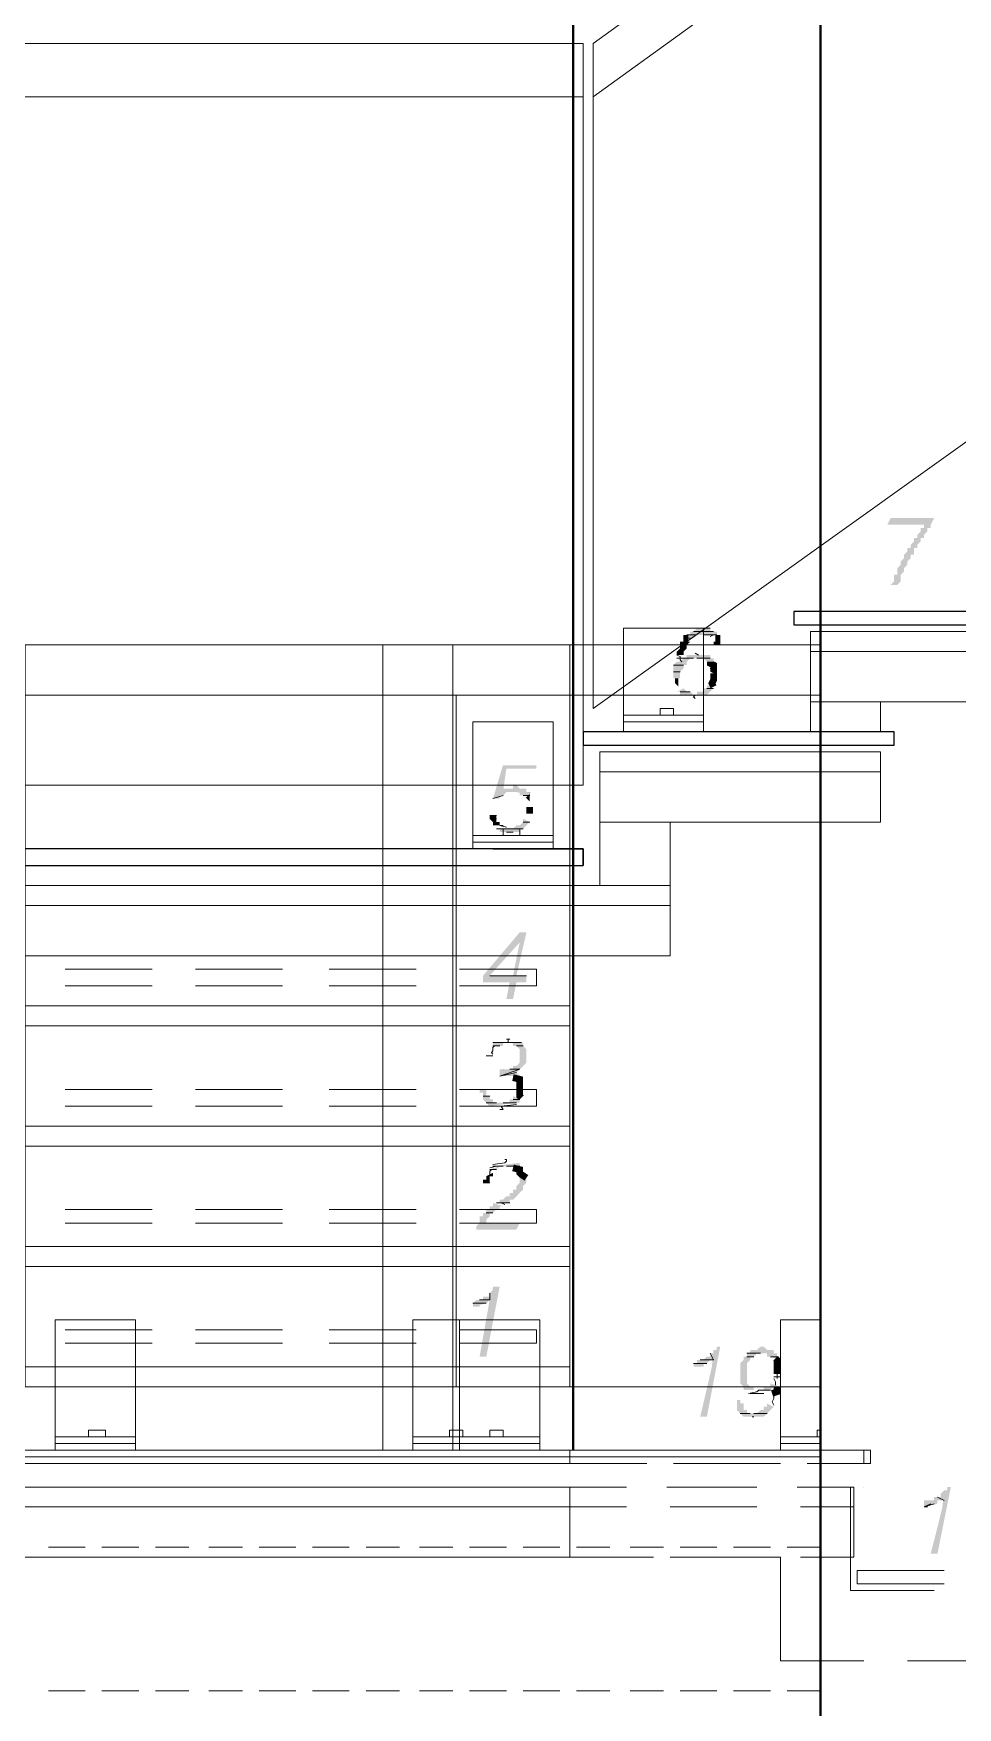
# Model space of a CAD drawing. Header units: millimetres. Extents: x 182 to 575, y -105 to 95.
# Drawn here: x 276.559 to 277.875, y 76.682 to 79.068 of the extents above; entities that cross this region are included whole.
import ezdxf

# ---------------------------------------------------------------- set-up
doc = ezdxf.new("R2010")
doc.units = ezdxf.units.MM
doc.header["$MEASUREMENT"] = 0
doc.layers.add('PDF_Geometry', color=7, linetype='Continuous')
doc.layers.add('PDF_Solid Fills', color=7, linetype='Continuous')

msp = doc.modelspace()

# ---------------------------------------------------------------- hatches: boundary and pattern name
at = {"layer": 'PDF_Solid Fills', "transparency": 33554559}
h = msp.add_hatch(color=256, dxfattribs=at)
h.paths.add_polyline_path([(276.6627, 79.0151), (276.6527, 79.0151), (276.6627, 79.0151)], flags=0)
h.paths.add_polyline_path([(276.6527, 79.0151), (276.6627, 79.0151), (276.6527, 79.0151)], flags=0)
h.paths.add_polyline_path([(276.6652, 79.0151), (276.6502, 79.0151), (276.6652, 79.0151)], flags=0)
h.paths.add_polyline_path([(276.6502, 79.0151), (276.6652, 79.0151), (276.6502, 79.0151)], flags=0)
h.paths.add_polyline_path([(276.6677, 79.0126), (276.6477, 79.0126), (276.6677, 79.0126)], flags=0)
h = msp.add_hatch(color=256, dxfattribs=at)
h.paths.add_polyline_path([(276.7227, 79.0151), (276.7327, 79.0151), (276.7227, 79.0151)], flags=0)
h.paths.add_polyline_path([(276.7352, 79.0151), (276.7202, 79.0151), (276.7352, 79.0151)], flags=0)
h.paths.add_polyline_path([(276.7377, 79.0126), (276.7177, 79.0126), (276.7377, 79.0126)], flags=0)
h = msp.add_hatch(color=256, dxfattribs=at)
h.paths.add_polyline_path([(276.7752, 79.0176), (276.7727, 79.0176), (276.7752, 79.0176)], flags=0)
h.paths.add_polyline_path([(276.7802, 79.0151), (276.7677, 79.0151), (276.7802, 79.0151)], flags=0)
h.paths.add_polyline_path([(276.7677, 79.0151), (276.7802, 79.0151), (276.7677, 79.0151)], flags=0)
h.paths.add_polyline_path([(276.7852, 79.0126), (276.7627, 79.0126), (276.7852, 79.0126)], flags=0)
h.paths.add_polyline_path([(276.7627, 79.0126), (276.7852, 79.0126), (276.7627, 79.0126)], flags=0)
h = msp.add_hatch(color=256, dxfattribs=at)
h.paths.add_polyline_path([(276.6677, 79.0051), (276.6752, 79.0051), (276.6677, 79.0051)], flags=0)
h.paths.add_polyline_path([(276.6752, 79.0001), (276.6702, 79.0001), (276.6752, 79.0001)], flags=0)
h.paths.add_polyline_path([(276.6702, 78.9976), (276.6752, 78.9976), (276.6702, 78.9976)], flags=0)
h.paths.add_polyline_path([(276.6752, 78.9976), (276.6702, 78.9976), (276.6752, 78.9976)], flags=0)
h.paths.add_polyline_path([(276.6702, 78.9951), (276.6752, 78.9951), (276.6702, 78.9951)], flags=0)
h.paths.add_polyline_path([(276.6677, 78.9901), (276.6727, 78.9901), (276.6677, 78.9901)], flags=0)
h.paths.add_polyline_path([(276.6727, 78.9876), (276.6677, 78.9876), (276.6727, 78.9876)], flags=0)
h = msp.add_hatch(color=256, dxfattribs=at)
h.paths.add_polyline_path([(276.7377, 79.0051), (276.7452, 79.0051), (276.7377, 79.0051)], flags=0)
h.paths.add_polyline_path([(276.7452, 79.0001), (276.7402, 79.0001), (276.7452, 79.0001)], flags=0)
h.paths.add_polyline_path([(276.7402, 78.9976), (276.7452, 78.9976), (276.7402, 78.9976)], flags=0)
h.paths.add_polyline_path([(276.7452, 78.9976), (276.7402, 78.9976), (276.7452, 78.9976)], flags=0)
h.paths.add_polyline_path([(276.7377, 78.9901), (276.7427, 78.9901), (276.7377, 78.9901)], flags=0)
h.paths.add_polyline_path([(276.7427, 78.9876), (276.7377, 78.9876), (276.7427, 78.9876)], flags=0)
h = msp.add_hatch(color=256, dxfattribs=at)
h.paths.add_polyline_path([(276.7827, 79.0076), (276.7902, 79.0076), (276.7827, 79.0076)], flags=0)
h.paths.add_polyline_path([(276.7902, 79.0051), (276.7852, 79.0051), (276.7902, 79.0051)], flags=0)
h.paths.add_polyline_path([(276.7852, 79.0051), (276.7902, 79.0051), (276.7852, 79.0051)], flags=0)
h.paths.add_polyline_path([(276.7852, 78.9976), (276.7927, 78.9976), (276.7852, 78.9976)], flags=0)
h.paths.add_polyline_path([(276.7852, 78.9951), (276.7902, 78.9951), (276.7852, 78.9951)], flags=0)
h.paths.add_polyline_path([(276.7902, 78.9901), (276.7852, 78.9901), (276.7902, 78.9901)], flags=0)
h.paths.add_polyline_path([(276.7852, 78.9901), (276.7902, 78.9901), (276.7852, 78.9901)], flags=0)
h.paths.add_polyline_path([(276.7827, 78.9876), (276.7877, 78.9876), (276.7827, 78.9876)], flags=0)
h = msp.add_hatch(color=256, dxfattribs=at)
h.paths.add_polyline_path([(276.6452, 78.9826), (276.6377, 78.9826), (276.6452, 78.9826)], flags=0)
h.paths.add_polyline_path([(276.6377, 78.9826), (276.6452, 78.9826), (276.6377, 78.9826)], flags=0)
h.paths.add_polyline_path([(276.6452, 78.9826), (276.6377, 78.9826), (276.6452, 78.9826)], flags=0)
h = msp.add_hatch(color=256, dxfattribs=at)
h.paths.add_polyline_path([(276.6652, 78.9851), (276.6727, 78.9851), (276.6652, 78.9851)], flags=0)
h.paths.add_polyline_path([(276.6702, 78.9826), (276.6627, 78.9826), (276.6702, 78.9826)], flags=0)
h.paths.add_polyline_path([(276.6627, 78.9826), (276.6702, 78.9826), (276.6627, 78.9826)], flags=0)
h.paths.add_polyline_path([(276.6702, 78.9826), (276.6627, 78.9826), (276.6702, 78.9826)], flags=0)
h = msp.add_hatch(color=256, dxfattribs=at)
h.paths.add_polyline_path([(276.7152, 78.9826), (276.7077, 78.9826), (276.7152, 78.9826)], flags=0)
h.paths.add_polyline_path([(276.7077, 78.9826), (276.7152, 78.9826), (276.7077, 78.9826)], flags=0)
h.paths.add_polyline_path([(276.7152, 78.9826), (276.7077, 78.9826), (276.7152, 78.9826)], flags=0)
h = msp.add_hatch(color=256, dxfattribs=at)
h.paths.add_polyline_path([(276.7352, 78.9851), (276.7427, 78.9851), (276.7352, 78.9851)], flags=0)
h.paths.add_polyline_path([(276.7402, 78.9826), (276.7327, 78.9826), (276.7402, 78.9826)], flags=0)
h.paths.add_polyline_path([(276.7327, 78.9826), (276.7402, 78.9826), (276.7327, 78.9826)], flags=0)
for points in [[(277.8278, 78.3681), (277.8278, 78.3634), (277.8231, 78.3634), (277.8231, 78.3586), (277.8183, 78.3539), (277.8183, 78.3491), (277.8135, 78.3491), (277.8135, 78.3443), (277.8088, 78.3396), (277.8088, 78.3348), (277.804, 78.3348), (277.804, 78.3301), (277.7993, 78.3253), (277.7993, 78.3205), (277.7945, 78.3158), (277.7945, 78.311), (277.7897, 78.3062), (277.7897, 78.2967), (277.785, 78.2967), (277.785, 78.2872), (277.7802, 78.2824), (277.7897, 78.2824), (277.7945, 78.2872), (277.7945, 78.2967), (277.7993, 78.3015), (277.7993, 78.3062), (277.804, 78.311), (277.804, 78.3158), (277.8088, 78.3205), (277.8088, 78.3253), (277.8135, 78.3253), (277.8135, 78.3348), (277.8183, 78.3348), (277.8183, 78.3396), (277.8231, 78.3443), (277.8231, 78.3491), (277.8278, 78.3491), (277.8278, 78.3539), (277.8326, 78.3586), (277.8326, 78.3634), (277.8373, 78.3634), (277.8373, 78.3681), (277.8421, 78.3777), (277.7802, 78.3777), (277.7754, 78.3681)], [(277.4945, 78.211), (277.4897, 78.211), (277.4897, 78.2062), (277.4993, 78.2062), (277.504, 78.211), (277.5326, 78.211), (277.5326, 78.2158), (277.5231, 78.2158), (277.5231, 78.2205), (277.504, 78.2205), (277.4993, 78.2158), (277.4945, 78.2158)], [(277.5135, 78.1777), (277.5183, 78.1729), (277.5278, 78.1729), (277.5278, 78.1777), (277.5231, 78.1777), (277.5231, 78.1824), (277.4897, 78.1824), (277.4897, 78.1777), (277.485, 78.1777), (277.4802, 78.1729), (277.4754, 78.1729), (277.4707, 78.1681), (277.4707, 78.1491), (277.4802, 78.1491), (277.4802, 78.1586), (277.485, 78.1634), (277.485, 78.1681), (277.4897, 78.1681), (277.4897, 78.1729), (277.4945, 78.1777)], [(277.4754, 78.1872), (277.4754, 78.1824), (277.485, 78.1824), (277.485, 78.1872), (277.4897, 78.192), (277.4897, 78.1967), (277.4945, 78.2015), (277.4802, 78.2015), (277.4802, 78.192)], [(277.5326, 78.1586), (277.5231, 78.1586), (277.5326, 78.1539)], [(277.2135, 77.9777), (277.2231, 77.9777), (277.2231, 77.9808), (277.2278, 77.9824), (277.2326, 77.9872), (277.2469, 77.9872), (277.2516, 77.986), (277.2516, 77.9824), (277.2659, 77.9824), (277.2659, 77.9872), (277.2612, 77.9872), (277.2612, 77.992), (277.2516, 77.992), (277.2469, 77.9967), (277.2421, 77.9967), (277.2421, 77.992), (277.2285, 77.992), (277.2326, 78.0205), (277.2754, 78.0205), (277.2754, 78.0253), (277.2278, 78.0253)], [(277.2135, 77.9443), (277.2135, 77.9396), (277.2231, 77.9396), (277.2231, 77.9443), (277.2183, 77.9443), (277.2183, 77.9539), (277.2088, 77.9539), (277.2088, 77.9491)], [(277.2421, 77.9348), (277.2231, 77.9348), (277.2231, 77.9301), (277.2516, 77.9301), (277.2516, 77.9348), (277.2564, 77.9348), (277.2659, 77.9443), (277.2564, 77.9491), (277.2564, 77.9443), (277.2516, 77.9396), (277.2469, 77.9396)], [(277.2135, 77.5443), (277.2135, 77.5491), (277.2088, 77.5491), (277.2088, 77.5539), (277.204, 77.5539), (277.204, 77.5634), (277.1945, 77.5634), (277.1945, 77.5586), (277.1993, 77.5586), (277.1993, 77.5491), (277.204, 77.5443), (277.2088, 77.5396), (277.2469, 77.5443), (277.2516, 77.5443), (277.2516, 77.5491), (277.2421, 77.5539), (277.2421, 77.5491), (277.2373, 77.5491), (277.2373, 77.5443)], [(277.2135, 77.4396), (277.2135, 77.4443), (277.204, 77.4396), (277.204, 77.4348), (277.1993, 77.4348), (277.1993, 77.4301), (277.2088, 77.4301), (277.2088, 77.4396)], [(277.2278, 77.4062), (277.2231, 77.4062), (277.2231, 77.4015), (277.2373, 77.4015), (277.2373, 77.4062), (277.2421, 77.4062), (277.2469, 77.411), (277.2516, 77.4158), (277.2564, 77.4205), (277.2564, 77.4253), (277.2612, 77.4301), (277.2612, 77.4348), (277.2516, 77.4396), (277.2516, 77.4301), (277.2469, 77.4253), (277.2469, 77.4205), (277.2421, 77.4205), (277.2421, 77.4158), (277.2373, 77.4158), (277.2373, 77.411), (277.2326, 77.411)], [(277.1897, 77.3682), (277.1897, 77.3634), (277.2469, 77.3634), (277.2516, 77.3729), (277.204, 77.3729), (277.204, 77.3777), (277.2088, 77.3824), (277.2088, 77.3872), (277.2135, 77.3872), (277.2183, 77.392), (277.2231, 77.392), (277.2231, 77.3967), (277.2278, 77.3967), (277.2135, 77.4015), (277.2135, 77.3967), (277.2088, 77.3967), (277.2088, 77.392), (277.204, 77.392), (277.204, 77.3872), (277.1993, 77.3872), (277.1993, 77.3824), (277.1945, 77.3824), (277.1945, 77.3729)], [(277.185, 77.2539), (277.1945, 77.2539), (277.1945, 77.2562), (277.204, 77.2586), (277.2088, 77.2634), (277.1945, 77.1824), (277.204, 77.1824), (277.2231, 77.2824), (277.2135, 77.2824), (277.213, 77.2772), (277.2088, 77.2729), (277.2088, 77.2681), (277.1993, 77.2681), (277.1993, 77.2634), (277.1897, 77.2634), (277.185, 77.2586)], [(277.5319, 77.192), (277.5278, 77.192), (277.5273, 77.1872), (277.5231, 77.1872), (277.5231, 77.1824), (277.5183, 77.1824), (277.5135, 77.1777), (277.504, 77.1777), (277.504, 77.1729), (277.4993, 77.1729), (277.4993, 77.1681), (277.5135, 77.1681), (277.5135, 77.1717), (277.5183, 77.1729), (277.5231, 77.1777), (277.5264, 77.1777), (277.5253, 77.1671), (277.5088, 77.0967), (277.5183, 77.0967), (277.5373, 77.1967), (277.5326, 77.1967)], [(277.6231, 77.1634), (277.6135, 77.1634), (277.6135, 77.1586), (277.6231, 77.1586)], [(277.5707, 77.0967), (277.5993, 77.0967), (277.604, 77.1015), (277.6088, 77.1062), (277.6135, 77.111), (277.604, 77.1158), (277.604, 77.111), (277.5993, 77.111), (277.5993, 77.1062), (277.5945, 77.1062), (277.5897, 77.1015), (277.5754, 77.1015), (277.5754, 77.1062), (277.5707, 77.1062), (277.5707, 77.1158), (277.5659, 77.1158), (277.5659, 77.1205), (277.5612, 77.1205), (277.5612, 77.1062), (277.5659, 77.1015)], [(277.8604, 76.992), (277.8564, 76.992), (277.8516, 76.9872), (277.8516, 76.9824), (277.8421, 76.9824), (277.8421, 76.9777), (277.8278, 76.9777), (277.8278, 76.9682), (277.8326, 76.9682), (277.8342, 76.9697), (277.8469, 76.9729), (277.8469, 76.9777), (277.8549, 76.9777), (277.8538, 76.9673), (277.8373, 76.9015), (277.8469, 76.9015), (277.8659, 76.9967), (277.8612, 76.9967)]]:
    msp.add_hatch(color=256, dxfattribs=at).paths.add_polyline_path(points)
h = msp.add_hatch(color=256, dxfattribs=at)
h.paths.add_polyline_path([(277.504, 78.1253), (277.5183, 78.1253), (277.5231, 78.1301), (277.5278, 78.1348), (277.5183, 78.1396), (277.5183, 78.1348), (277.5135, 78.1348), (277.5135, 78.1301), (277.504, 78.1301)])
h.paths.add_polyline_path([(277.4993, 78.1253), (277.4945, 78.1301), (277.4897, 78.1301), (277.485, 78.1348), (277.4754, 78.1301), (277.4802, 78.1301), (277.4802, 78.1253)])
h = msp.add_hatch(color=256, dxfattribs=at)
h.paths.add_polyline_path([(277.2516, 77.7729), (277.2421, 77.7253), (277.2088, 77.7253)])
h.paths.add_polyline_path([(277.2612, 77.7872), (277.2516, 77.7872), (277.1993, 77.7253), (277.1993, 77.7158), (277.2373, 77.7158), (277.2326, 77.692), (277.2421, 77.692), (277.2469, 77.7158), (277.2612, 77.7158), (277.2612, 77.7253), (277.2469, 77.7253)], flags=0)
h = msp.add_hatch(color=256, dxfattribs=at)
h.paths.add_polyline_path([(277.2421, 77.6289), (277.2421, 77.6253), (277.2469, 77.6253), (277.2516, 77.6205), (277.2516, 77.6015), (277.2469, 77.5967), (277.2421, 77.5967), (277.2421, 77.592), (277.2231, 77.592), (277.2231, 77.5824), (277.2421, 77.5824), (277.2564, 77.5777), (277.2516, 77.5824), (277.2469, 77.5872), (277.2516, 77.592), (277.2564, 77.5967), (277.2612, 77.6015), (277.2612, 77.6205), (277.2564, 77.6253), (277.2564, 77.6301), (277.2373, 77.6301)])
h.paths.add_polyline_path([(277.2326, 77.6301), (277.2135, 77.6301), (277.2135, 77.6253), (277.2278, 77.6253), (277.2278, 77.6289)])
h = msp.add_hatch(color=256, dxfattribs=at)
h.paths.add_polyline_path([(277.2231, 77.4539), (277.2088, 77.4491), (277.2183, 77.4491)])
h.paths.add_polyline_path([(277.2421, 77.4539), (277.2564, 77.4491), (277.2516, 77.4539), (277.2516, 77.4586), (277.2135, 77.4539), (277.2231, 77.4539)])
h = msp.add_hatch(color=256, dxfattribs=at)
h.paths.add_polyline_path([(277.5993, 77.1396), (277.5993, 77.1348), (277.6088, 77.1348), (277.6135, 77.1396), (277.6231, 77.1396), (277.6088, 77.1443), (277.6088, 77.1396)])
h.paths.add_polyline_path([(277.585, 77.1348), (277.585, 77.1396), (277.5802, 77.1396), (277.5754, 77.1443), (277.5754, 77.1729), (277.5802, 77.1777), (277.5802, 77.1824), (277.585, 77.1824), (277.5897, 77.1872), (277.604, 77.1872), (277.604, 77.1824), (277.6088, 77.1824), (277.6231, 77.1777), (277.6183, 77.1824), (277.6183, 77.1872), (277.6135, 77.1872), (277.6135, 77.192), (277.604, 77.192), (277.5993, 77.1967), (277.5945, 77.1967), (277.5897, 77.192), (277.5802, 77.192), (277.5802, 77.1872), (277.5754, 77.1872), (277.5754, 77.1824), (277.5707, 77.1824), (277.5707, 77.1777), (277.5659, 77.1729), (277.5659, 77.1443), (277.5707, 77.1396), (277.5707, 77.1348)])

# ---------------------------------------------------------------- linework, layer by layer
at = {"layer": 'PDF_Geometry', "lineweight": 40}
for points in [[(277.6802, 66.6586), (277.6802, 83.5396), (277.9326, 83.5396), (277.9326, 66.6586)], [(277.3278, 77.0491), (277.3278, 79.8301)]]:
    msp.add_lwpolyline(points, dxfattribs=at)
at = {"layer": 'PDF_Geometry', "lineweight": 13}
for points in [[(277.3564, 78.9777), (277.3564, 79.0539), (278.5421, 79.911), (278.5421, 79.8348), (277.3564, 78.9777), (277.3564, 78.1062), (278.5421, 78.9539), (278.5421, 79.8348)], [(277.3421, 79.0539), (277.3421, 78.9777), (275.9945, 78.9777), (275.9945, 79.0539)], [(275.9945, 78.9777), (277.3421, 78.9777), (277.3421, 77.9967), (275.9945, 77.9967)], [(277.3231, 78.1967), (277.3231, 78.1253), (275.9754, 78.1253), (275.9754, 78.1967)], [(277.5231, 78.1777), (277.504, 78.1777), (277.5231, 78.1777)], [(275.9754, 78.1253), (277.3231, 78.1253), (277.3231, 77.1396), (275.9754, 77.1396)], [(276.5469, 78.1253), (277.6802, 78.1253), (277.6802, 77.1396), (276.5469, 77.1396)], [(277.4993, 78.1253), (277.4802, 78.1253), (277.4993, 78.1253)], [(277.4516, 78.1062), (277.4707, 78.1062), (277.4707, 78.0967), (277.4516, 78.0967)], [(277.2278, 77.9824), (277.2135, 77.9777), (277.2278, 77.9824)], [(277.2183, 77.9539), (277.2088, 77.9539), (277.2183, 77.9539)], [(277.2373, 77.9348), (277.2183, 77.9348), (277.2373, 77.9348)], [(277.2516, 77.9348), (277.2278, 77.9348), (277.2278, 77.9253), (277.2516, 77.9253)], [(277.2421, 77.9348), (277.2564, 77.9348), (277.2421, 77.9348)], [(277.2516, 77.592), (277.2231, 77.5824), (277.2516, 77.592)], [(277.204, 77.5634), (277.1945, 77.5634), (277.204, 77.5634)], [(277.2516, 77.4539), (277.2326, 77.4539), (277.2516, 77.4539)], [(277.2088, 77.4301), (277.1993, 77.4301), (277.2088, 77.4301)], [(277.2088, 77.2729), (277.2088, 77.2634), (277.2088, 77.2729)], [(277.5231, 77.1872), (277.5278, 77.1777), (277.5231, 77.1872)], [(277.5945, 77.1348), (277.6088, 77.1348), (277.5945, 77.1348)], [(277.6231, 77.1396), (277.6135, 77.1396), (277.6231, 77.1396)], [(277.585, 77.1015), (277.604, 77.1015), (277.585, 77.1015)], [(276.6373, 77.0777), (276.6612, 77.0777), (276.6612, 77.0681), (276.6373, 77.0681)], [(277.2278, 77.0777), (277.2088, 77.0777), (277.2088, 77.0681), (277.2278, 77.0681)], [(277.4659, 76.9967), (277.5897, 76.9967)], [(277.8373, 76.9729), (277.8278, 76.9682), (277.8373, 76.9729)], [(277.8421, 76.9729), (277.8278, 76.9682), (277.8421, 76.9729)], [(277.8326, 76.9682), (277.8278, 76.9682), (277.8326, 76.9682)], [(277.8469, 76.9824), (277.8564, 76.9777), (277.8469, 76.9824)]]:
    msp.add_lwpolyline(points, close=True, dxfattribs=at)
at = {"layer": 'PDF_Geometry', "lineweight": 25}
for points in [[(278.085, 78.2443), (277.6421, 78.2443), (277.6421, 78.2253), (278.085, 78.2253)], [(277.785, 78.0729), (277.3421, 78.0729), (277.3421, 78.0539), (277.785, 78.0539)]]:
    msp.add_lwpolyline(points, close=True, dxfattribs=at)
at = {"layer": 'PDF_Geometry', "lineweight": 13}
for points in [[(277.5135, 78.0729), (277.5135, 78.2205), (277.3993, 78.2205), (277.3993, 78.0729)], [(277.485, 78.2062), (277.4945, 78.2062), (277.485, 78.2062)], [(277.504, 78.211), (277.4897, 78.211), (277.504, 78.211)], [(277.5278, 78.2158), (277.4993, 78.2158), (277.5278, 78.2158)], [(277.4993, 78.2158), (277.5278, 78.2158), (277.4993, 78.2158)], [(277.504, 78.2205), (277.5231, 78.2205), (277.504, 78.2205)], [(277.5183, 78.2205), (277.5088, 78.2205), (277.5183, 78.2205)], [(277.5326, 78.211), (277.5135, 78.211), (277.5326, 78.211)], [(277.5135, 78.211), (277.5326, 78.211), (277.5135, 78.211)], [(277.5231, 78.2086), (277.5278, 78.211), (277.5159, 78.211)], [(277.5326, 78.211), (277.5183, 78.211), (277.5326, 78.211)], [(277.5183, 78.211), (277.5326, 78.211), (277.5183, 78.211)], [(277.4826, 78.1729), (277.4802, 78.1753), (277.4802, 78.1801), (277.4754, 78.1824)], [(277.5016, 78.1848), (277.5064, 78.1824), (277.5064, 78.1824)], [(277.5373, 78.1967), (277.5278, 78.1967), (277.5373, 78.1967)], [(277.4707, 78.1681), (277.485, 78.1681), (277.4707, 78.1681)], [(277.485, 78.1681), (277.4707, 78.1681), (277.485, 78.1681)], [(277.4707, 78.1586), (277.4802, 78.1586), (277.4707, 78.1586)], [(277.4754, 78.1777), (277.485, 78.1777), (277.4754, 78.1777)], [(277.485, 78.1777), (277.4993, 78.1777), (277.485, 78.1777)], [(277.5326, 78.1681), (277.5231, 78.1681), (277.5326, 78.1681)], [(277.5231, 78.1634), (277.5326, 78.1634), (277.5231, 78.1634)], [(277.5278, 78.1348), (277.5183, 78.1348), (277.5278, 78.1348)], [(277.5183, 78.1348), (277.5278, 78.1348), (277.5183, 78.1348)], [(277.4945, 78.1301), (277.4802, 78.1301), (277.4945, 78.1301)], [(277.5088, 78.1253), (277.5016, 78.1253), (277.4992, 78.1229), (277.5016, 78.1205), (277.5016, 78.1205), (277.5016, 78.1205)], [(277.185, 77.9062), (277.185, 78.0872), (277.2992, 78.0872), (277.2992, 77.9062)], [(277.5135, 78.0967), (277.3993, 78.0967)], [(277.5135, 78.0872), (277.3993, 78.0872)], [(277.2659, 77.9824), (277.2564, 77.9824), (277.2659, 77.9824)], [(277.2564, 77.9824), (277.2659, 77.9824), (277.2564, 77.9824)], [(277.2088, 77.9491), (277.2183, 77.9491), (277.2088, 77.9491)], [(277.2564, 77.9443), (277.2659, 77.9443), (277.2564, 77.9443)], [(277.2659, 77.9443), (277.2564, 77.9443), (277.2659, 77.9443)], [(277.185, 77.9253), (277.2992, 77.9253)], [(277.2183, 77.9348), (277.2564, 77.9348), (277.2183, 77.9348)], [(277.2564, 77.9348), (277.2183, 77.9348), (277.2564, 77.9348)], [(277.2326, 77.9372), (277.2231, 77.9396), (277.2278, 77.9396)], [(277.2326, 77.9301), (277.2421, 77.9301), (277.2326, 77.9301)], [(277.2421, 77.9301), (277.2326, 77.9301), (277.2421, 77.9301)], [(277.185, 77.9158), (277.2992, 77.9158)], [(276.7278, 77.7348), (276.604, 77.7348)], [(276.9135, 77.7348), (276.7897, 77.7348)], [(277.104, 77.7348), (276.9802, 77.7348)], [(277.1659, 77.711), (277.2754, 77.711), (277.2754, 77.7348), (277.1659, 77.7348)], [(276.604, 77.711), (276.7278, 77.711)], [(276.7897, 77.711), (276.9135, 77.711)], [(276.9802, 77.711), (277.104, 77.711)], [(277.2612, 77.7253), (277.2088, 77.7253), (277.2612, 77.7253)], [(277.2373, 77.6348), (277.2326, 77.6348), (277.2373, 77.6348)], [(277.254, 77.6301), (277.235, 77.6301), (277.235, 77.6348), (277.235, 77.6348), (277.235, 77.6348)], [(277.2135, 77.611), (277.204, 77.611), (277.2135, 77.611)], [(277.2159, 77.6253), (277.2135, 77.6229), (277.2135, 77.6181), (277.2112, 77.6158), (277.2135, 77.6134)], [(277.2135, 77.6301), (277.2373, 77.6301), (277.2135, 77.6301)], [(277.2373, 77.6301), (277.2135, 77.6301), (277.2373, 77.6301)], [(277.2135, 77.6253), (277.2231, 77.6253), (277.2135, 77.6253)], [(277.2231, 77.6253), (277.2135, 77.6253), (277.2231, 77.6253)], [(277.2469, 77.6253), (277.2564, 77.6253), (277.2469, 77.6253)], [(277.2469, 77.5872), (277.2231, 77.5824), (277.2469, 77.5872)], [(277.2278, 77.592), (277.2278, 77.592), (277.2278, 77.592)], [(277.2516, 77.592), (277.2373, 77.592), (277.2516, 77.592)], [(277.2373, 77.592), (277.2516, 77.592), (277.2373, 77.592)], [(276.7278, 77.5634), (276.604, 77.5634)], [(276.9135, 77.5634), (276.7897, 77.5634)], [(277.104, 77.5634), (276.9802, 77.5634)], [(277.1659, 77.5396), (277.2754, 77.5396), (277.2754, 77.5634), (277.1659, 77.5634)], [(277.2421, 77.5824), (277.2516, 77.5824), (277.2421, 77.5824)], [(276.604, 77.5396), (276.7278, 77.5396)], [(276.7897, 77.5396), (276.9135, 77.5396)], [(276.9802, 77.5396), (277.104, 77.5396)], [(277.1993, 77.5539), (277.2088, 77.5539), (277.1993, 77.5539)], [(277.204, 77.5443), (277.2183, 77.5443), (277.204, 77.5443)], [(277.2183, 77.5443), (277.204, 77.5443), (277.2183, 77.5443)], [(277.2254, 77.5348), (277.2231, 77.5348), (277.2278, 77.5348), (277.2254, 77.5396), (277.2254, 77.5396), (277.2469, 77.542)], [(277.2278, 77.5443), (277.2278, 77.5443), (277.2278, 77.5443)], [(277.2469, 77.5443), (277.2278, 77.5443), (277.2469, 77.5443)], [(277.2278, 77.5443), (277.2469, 77.5443), (277.2278, 77.5443)], [(277.2421, 77.5491), (277.2516, 77.5491), (277.2421, 77.5491)], [(277.2516, 77.5491), (277.2421, 77.5491), (277.2516, 77.5491)], [(277.2231, 77.4539), (277.2183, 77.4539), (277.2088, 77.4515)], [(277.2112, 77.4491), (277.2088, 77.4467), (277.2088, 77.442)], [(277.2088, 77.4491), (277.2183, 77.4491), (277.2088, 77.4491)], [(277.2183, 77.4491), (277.2088, 77.4491), (277.2183, 77.4491)], [(277.2302, 77.4634), (277.2326, 77.4634), (277.2326, 77.461), (277.2302, 77.4586), (277.2302, 77.4586), (277.2135, 77.4562)], [(277.2278, 77.4539), (277.2135, 77.4539), (277.2278, 77.4539)], [(277.2183, 77.4015), (277.2373, 77.4015), (277.2183, 77.4015)], [(277.2302, 77.4015), (277.2254, 77.4015), (277.2302, 77.3991)], [(276.7278, 77.392), (276.604, 77.392)], [(276.604, 77.3729), (276.7278, 77.3729)], [(276.9135, 77.392), (276.7897, 77.392)], [(276.7897, 77.3729), (276.9135, 77.3729)], [(277.104, 77.392), (276.9802, 77.392)], [(276.9802, 77.3729), (277.104, 77.3729)], [(277.1659, 77.3729), (277.2754, 77.3729), (277.2754, 77.392), (277.1659, 77.392)], [(277.2135, 77.3872), (277.204, 77.3872), (277.2135, 77.3872)], [(277.2516, 77.3729), (277.204, 77.3729), (277.2516, 77.3729)], [(277.204, 77.2586), (277.185, 77.2586), (277.204, 77.2586)], [(277.1945, 77.2634), (277.2088, 77.2634), (277.1945, 77.2634)], [(277.2088, 77.2634), (277.1945, 77.2634), (277.2088, 77.2634)], [(276.704, 77.0491), (276.704, 77.2348), (276.5897, 77.2348), (276.5897, 77.0491)], [(277.1659, 77.0491), (277.1659, 77.2348), (277.2802, 77.2348), (277.2802, 77.0491)], [(277.6802, 77.2348), (277.6231, 77.2348), (277.6231, 77.0491), (277.4993, 77.0491)], [(276.7278, 77.2205), (276.604, 77.2205)], [(276.9135, 77.2205), (276.7897, 77.2205)], [(277.104, 77.2205), (276.9802, 77.2205)], [(277.1659, 77.2015), (277.2754, 77.2015), (277.2754, 77.2205), (277.1659, 77.2205)], [(276.604, 77.2015), (276.7278, 77.2015)], [(276.7897, 77.2015), (276.9135, 77.2015)], [(276.9802, 77.2015), (277.104, 77.2015)], [(277.5897, 77.1872), (277.5754, 77.1872), (277.5897, 77.1872)], [(277.5754, 77.1872), (277.5945, 77.1872), (277.5754, 77.1872)], [(277.5945, 77.1872), (277.5754, 77.1872), (277.5945, 77.1872)], [(277.585, 77.1824), (277.5754, 77.1824), (277.585, 77.1824)], [(277.6183, 77.1824), (277.6088, 77.1824), (277.6183, 77.1824)], [(277.6088, 77.1824), (277.6183, 77.1824), (277.6088, 77.1824)], [(277.5183, 77.1729), (277.4993, 77.1729), (277.5183, 77.1729)], [(277.5088, 77.1777), (277.5278, 77.1777), (277.5088, 77.1777)], [(277.6135, 77.1634), (277.6231, 77.1634), (277.6135, 77.1634)], [(277.6231, 77.1586), (277.6135, 77.1586), (277.6231, 77.1586)], [(277.6183, 77.1586), (277.6183, 77.1562), (277.6183, 77.1515)], [(277.6016, 77.1348), (277.5921, 77.1348), (277.5897, 77.1324), (277.5778, 77.1301)], [(277.604, 77.1396), (277.6135, 77.1396), (277.604, 77.1396)], [(277.6135, 77.1396), (277.604, 77.1396), (277.6135, 77.1396)], [(277.6135, 77.1539), (277.6231, 77.1539), (277.6135, 77.1539)], [(277.6135, 77.1515), (277.6159, 77.1467), (277.6159, 77.142)], [(277.6135, 77.1348), (277.6231, 77.1348), (277.6135, 77.1348)], [(277.6231, 77.1348), (277.6135, 77.1348), (277.6231, 77.1348)], [(277.5802, 77.1301), (277.5993, 77.1301), (277.5802, 77.1301)], [(277.5993, 77.1301), (277.5802, 77.1301), (277.5993, 77.1301)], [(277.6207, 77.1301), (277.6135, 77.1277), (277.6135, 77.1229), (277.6112, 77.1181), (277.6135, 77.1134)], [(277.5659, 77.1015), (277.5802, 77.1015), (277.5659, 77.1015)], [(277.5802, 77.1015), (277.5659, 77.1015), (277.5802, 77.1015)], [(277.5826, 77.0967), (277.585, 77.0967), (277.585, 77.0967), (277.585, 77.0967)], [(276.704, 77.0681), (276.5897, 77.0681)], [(276.704, 77.0586), (276.5897, 77.0586)], [(277.1659, 77.0681), (277.2802, 77.0681)], [(277.1659, 77.0586), (277.2802, 77.0586)], [(277.6802, 77.0777), (277.6754, 77.0777), (277.6754, 77.0681), (277.6802, 77.0681), (277.6231, 77.0681)], [(277.6802, 77.0586), (277.6231, 77.0586)], [(277.6802, 77.0491), (272.985, 77.0491)], [(276.685, 77.0491), (276.5612, 77.0491)], [(276.8707, 77.0491), (276.7469, 77.0491)], [(277.0612, 77.0491), (276.9326, 77.0491)], [(277.2469, 77.0491), (277.1231, 77.0491)], [(277.4326, 77.0491), (277.3088, 77.0491)], [(277.4088, 77.0301), (277.3231, 77.0301), (277.3231, 77.0491), (277.4088, 77.0491)], [(277.4707, 77.0491), (277.5945, 77.0491)], [(277.6612, 77.0491), (277.7421, 77.0491), (277.7421, 77.0301), (277.6612, 77.0301)], [(277.685, 77.0301), (277.7516, 77.0301), (277.7516, 77.0491), (277.685, 77.0491)], [(276.5612, 77.0301), (276.685, 77.0301)], [(276.7469, 77.0301), (276.8707, 77.0301)], [(276.9326, 77.0301), (277.0612, 77.0301)], [(277.1231, 77.0301), (277.2469, 77.0301)], [(277.3088, 77.0301), (277.4326, 77.0301)], [(277.5945, 77.0301), (277.4707, 77.0301)], [(277.4993, 77.0301), (277.6231, 77.0301)], [(277.404, 76.9682), (277.3231, 76.9682), (277.3231, 76.9967), (277.404, 76.9967), (277.3231, 76.9967), (277.3231, 76.8967), (277.404, 76.8967)], [(277.4421, 76.8967), (277.3231, 76.8967), (277.3231, 76.9967), (277.3993, 76.9967)], [(277.4612, 76.9967), (277.585, 76.9967)], [(277.6469, 76.9967), (277.7231, 76.9967), (277.7231, 76.8967), (277.7231, 76.9682)], [(277.6516, 76.8967), (277.7278, 76.8967), (277.7278, 76.9967), (277.6516, 76.9967), (277.7278, 76.9967), (277.7278, 76.9682), (277.6516, 76.9682)], [(277.8421, 76.8491), (277.7231, 76.8491), (277.7231, 76.9967)], [(277.7421, 76.9967), (277.7421, 76.9967)], [(277.3231, 76.9682), (277.3231, 76.8967)], [(277.4659, 76.9682), (277.5897, 76.9682)], [(276.6326, 76.911), (276.5802, 76.911)], [(276.7088, 76.911), (276.6564, 76.911)], [(276.7802, 76.911), (276.7326, 76.911)], [(276.8564, 76.911), (276.8088, 76.911)], [(276.9326, 76.911), (276.8802, 76.911)], [(277.0088, 76.911), (276.9564, 76.911)], [(277.0802, 76.911), (277.0326, 76.911)], [(277.1564, 76.911), (277.1088, 76.911)], [(277.2326, 76.911), (277.1802, 76.911)], [(277.3088, 76.911), (277.2564, 76.911)], [(277.3802, 76.911), (277.3326, 76.911)], [(277.4564, 76.911), (277.4088, 76.911)], [(277.4659, 76.8967), (277.5897, 76.8967)], [(277.5326, 76.911), (277.4802, 76.911)], [(277.504, 76.8967), (277.6231, 76.8967), (277.6231, 76.7491), (277.7421, 76.7491)], [(277.6088, 76.911), (277.5564, 76.911)], [(277.6802, 76.911), (277.6326, 76.911)], [(277.8564, 76.8586), (277.7326, 76.8586), (277.7326, 76.8777), (277.8564, 76.8777)], [(277.804, 76.7491), (277.9231, 76.7491), (277.9231, 76.5777), (278.0421, 76.5777)], [(276.6326, 76.7062), (276.5802, 76.7062)], [(276.7088, 76.7062), (276.6564, 76.7062)], [(276.7802, 76.7062), (276.7326, 76.7062)], [(276.8564, 76.7062), (276.8088, 76.7062)], [(276.9326, 76.7062), (276.8802, 76.7062)], [(277.0088, 76.7062), (276.9564, 76.7062)], [(277.0802, 76.7062), (277.0326, 76.7062)], [(277.1564, 76.7062), (277.1088, 76.7062)], [(277.2326, 76.7062), (277.1802, 76.7062)], [(277.3088, 76.7062), (277.2564, 76.7062)], [(277.3802, 76.7062), (277.3326, 76.7062)], [(277.4564, 76.7062), (277.4088, 76.7062)], [(277.5326, 76.7062), (277.4802, 76.7062)], [(277.6088, 76.7062), (277.5564, 76.7062)], [(277.6802, 76.7062), (277.6326, 76.7062)]]:
    msp.add_lwpolyline(points, dxfattribs=at)
at = {"layer": 'PDF_Geometry', "lineweight": 13, "const_width": 0.00952}
for points in [[(277.4921, 78.2062), (277.4897, 78.2062), (277.4897, 78.2015)], [(277.5302, 78.2062), (277.5326, 78.2062), (277.5326, 78.2015), (277.5326, 78.1967)], [(277.5231, 78.1729), (277.5231, 78.1705), (277.5278, 78.1681), (277.5278, 78.1634), (277.5278, 78.1586)], [(277.5278, 78.1562), (277.5278, 78.1515), (277.5278, 78.1467), (277.5254, 78.142), (277.5278, 78.1372)], [(277.2421, 77.5801), (277.2516, 77.5777), (277.2516, 77.5729), (277.2516, 77.5681), (277.2516, 77.5634), (277.2516, 77.5586), (277.2516, 77.5539), (277.254, 77.5515)], [(277.2421, 77.4515), (277.2516, 77.4491), (277.2516, 77.4443), (277.254, 77.442), (277.2612, 77.4372)], [(277.6159, 77.1801), (277.6183, 77.1777), (277.6183, 77.1729), (277.6183, 77.1681), (277.6183, 77.1634)], [(277.6183, 77.1396), (277.6183, 77.1372), (277.6183, 77.1324), (277.6112, 77.1301)]]:
    msp.add_lwpolyline(points, dxfattribs=at)
at = {"layer": 'PDF_Geometry', "lineweight": 20}
for points in [[(278.0659, 78.2158), (277.6659, 78.2158), (277.6659, 78.1872), (278.0659, 78.1872)], [(277.6659, 78.2158), (278.0659, 78.2158), (278.0659, 78.1158), (277.6659, 78.1158)], [(278.0659, 78.2158), (277.6659, 78.2158), (277.6659, 78.1872), (278.0659, 78.1872)], [(277.7659, 78.0443), (277.3659, 78.0443), (277.3659, 78.0158), (277.7659, 78.0158)], [(277.3659, 78.0443), (277.7659, 78.0443), (277.7659, 77.9443), (277.3659, 77.9443)], [(277.7659, 78.0443), (277.3659, 78.0443), (277.3659, 78.0158), (277.7659, 78.0158)], [(275.8421, 77.8539), (277.4659, 77.8539), (277.4659, 77.8253), (275.8421, 77.8253)], [(277.4659, 77.8253), (277.4659, 77.7539), (276.2421, 77.7539), (275.8421, 77.8253)], [(275.8231, 77.0301), (277.3231, 77.0301), (277.3231, 77.0491), (275.8231, 77.0491)], [(275.8421, 76.9682), (275.8421, 76.9967), (277.3231, 76.9967), (277.3231, 76.9682)], [(277.3231, 76.9682), (277.3231, 76.8967), (276.2421, 76.8967), (275.8421, 76.9682)]]:
    msp.add_lwpolyline(points, close=True, dxfattribs=at)
for points in [[(277.6802, 78.1967), (276.5469, 78.1967), (276.5469, 78.1253), (277.6802, 78.1253)], [(277.6802, 77.0396), (272.985, 77.0396)]]:
    msp.add_lwpolyline(points, dxfattribs=at)
at = {"layer": 'PDF_Geometry', "lineweight": 0}
for points in [[(277.0564, 78.1253), (277.0564, 78.1967)], [(276.2421, 77.7539), (275.8421, 77.8253), (275.8421, 77.8539), (277.2231, 77.8539)], [(276.2421, 77.5634), (276.2421, 77.5824), (275.8421, 77.6539), (275.8421, 77.6824), (277.2231, 77.6824)], [(276.2421, 77.392), (276.2421, 77.411), (275.8421, 77.4824), (275.8421, 77.511), (277.2231, 77.511)], [(276.2421, 77.2205), (276.2421, 77.2396), (275.8421, 77.311), (275.8421, 77.3396), (277.2231, 77.3396)], [(277.2135, 77.2348), (277.0993, 77.2348), (277.0993, 77.0491)], [(276.2421, 77.0491), (276.2421, 77.0681), (275.8421, 77.1396), (275.8421, 77.1681), (277.2231, 77.1681)], [(277.2135, 77.0681), (277.0993, 77.0681)], [(277.2135, 77.0586), (277.0993, 77.0586)]]:
    msp.add_lwpolyline(points, dxfattribs=at)
for points in [[(277.0564, 78.1967), (277.1564, 78.1967), (277.1564, 77.0491), (277.0564, 77.0491)], [(277.1612, 78.1253), (277.3231, 78.1253), (277.3231, 77.1396), (277.1612, 77.1396)], [(277.6659, 78.1158), (277.7659, 78.1158), (277.7659, 78.0729), (277.6659, 78.0729)], [(277.3659, 77.9443), (277.4659, 77.9443), (277.4659, 77.8539), (277.3659, 77.8539)], [(275.8421, 77.6824), (277.3231, 77.6824), (277.3231, 77.6539), (275.8421, 77.6539)], [(275.8421, 77.511), (277.3231, 77.511), (277.3231, 77.4824), (275.8421, 77.4824)], [(275.8421, 77.3396), (277.3231, 77.3396), (277.3231, 77.311), (275.8421, 77.311)], [(275.8421, 77.1681), (277.3231, 77.1681), (277.3231, 77.1396), (275.8421, 77.1396)], [(277.1516, 77.0777), (277.1707, 77.0777), (277.1707, 77.0681), (277.1516, 77.0681)], [(275.8421, 76.9682), (275.8421, 76.9967), (277.3231, 76.9967), (277.3231, 76.9682)], [(277.3231, 76.9682), (277.3231, 76.8967), (276.2421, 76.8967), (275.8421, 76.9682)]]:
    msp.add_lwpolyline(points, close=True, dxfattribs=at)
at = {"layer": 'PDF_Geometry', "lineweight": 13}
for points in [[(277.4754, 78.1491, 0.00476, 0.00476, 0), (277.4754, 78.1467, 0.00952, 0.00952, 0), (277.4778, 78.1443, 0, 0, 0), (277.4778, 78.1396, 0, 0, 0), (277.4802, 78.1372, 0, 0, 0), (277.4802, 78.1324, 0, 0, 0)], [(277.2635, 77.9824, 0.00952, 0.00952, 0), (277.2659, 77.9801, 0, 0, 0), (277.2659, 77.9753, 0, 0, 0), (277.2659, 77.9705, 0, 0, 0), (277.2659, 77.9658, 0.00952, 0.00952, 0), (277.2659, 77.961, 0.00952, 0.00952, 0), (277.2659, 77.9562, 0, 0, 0), (277.2659, 77.9515, 0, 0, 0), (277.2635, 77.9491, 0, 0, 0), (277.2659, 77.9467, 0, 0, 0)]]:
    msp.add_lwpolyline(points, format="xyseb", dxfattribs=at)
at = {"layer": 'PDF_Geometry', "lineweight": 25}
msp.add_lwpolyline([(277.2135, 77.9062), (277.3421, 77.9062), (277.3421, 77.8824), (277.3421, 77.9062), (275.8231, 77.9062), (275.8231, 77.8824), (277.3421, 77.8824)], dxfattribs=at)
at = {"layer": 'PDF_Solid Fills', "transparency": 33554559}
for points in [[(277.504, 78.1205), (277.504, 78.1205), (277.4993, 78.1205)], [(277.504, 78.1205), (277.4993, 78.1205), (277.4993, 78.1205)], [(277.604, 77.1301), (277.604, 77.1301), (277.5802, 77.1301)], [(277.604, 77.1301), (277.5802, 77.1301), (277.5993, 77.1301)], [(277.5802, 77.1301), (277.5993, 77.1301), (277.585, 77.1301)], [(277.5993, 77.1301), (277.585, 77.1301), (277.5945, 77.1301)], [(277.585, 77.1301), (277.5945, 77.1301), (277.5897, 77.1301)], [(277.5945, 77.1301), (277.5945, 77.1301), (277.5897, 77.1301)], [(277.5945, 77.1301), (277.5897, 77.1301), (277.5897, 77.1301)]]:
    msp.add_solid(points, dxfattribs=at)

doc.saveas('drawing.dxf')
